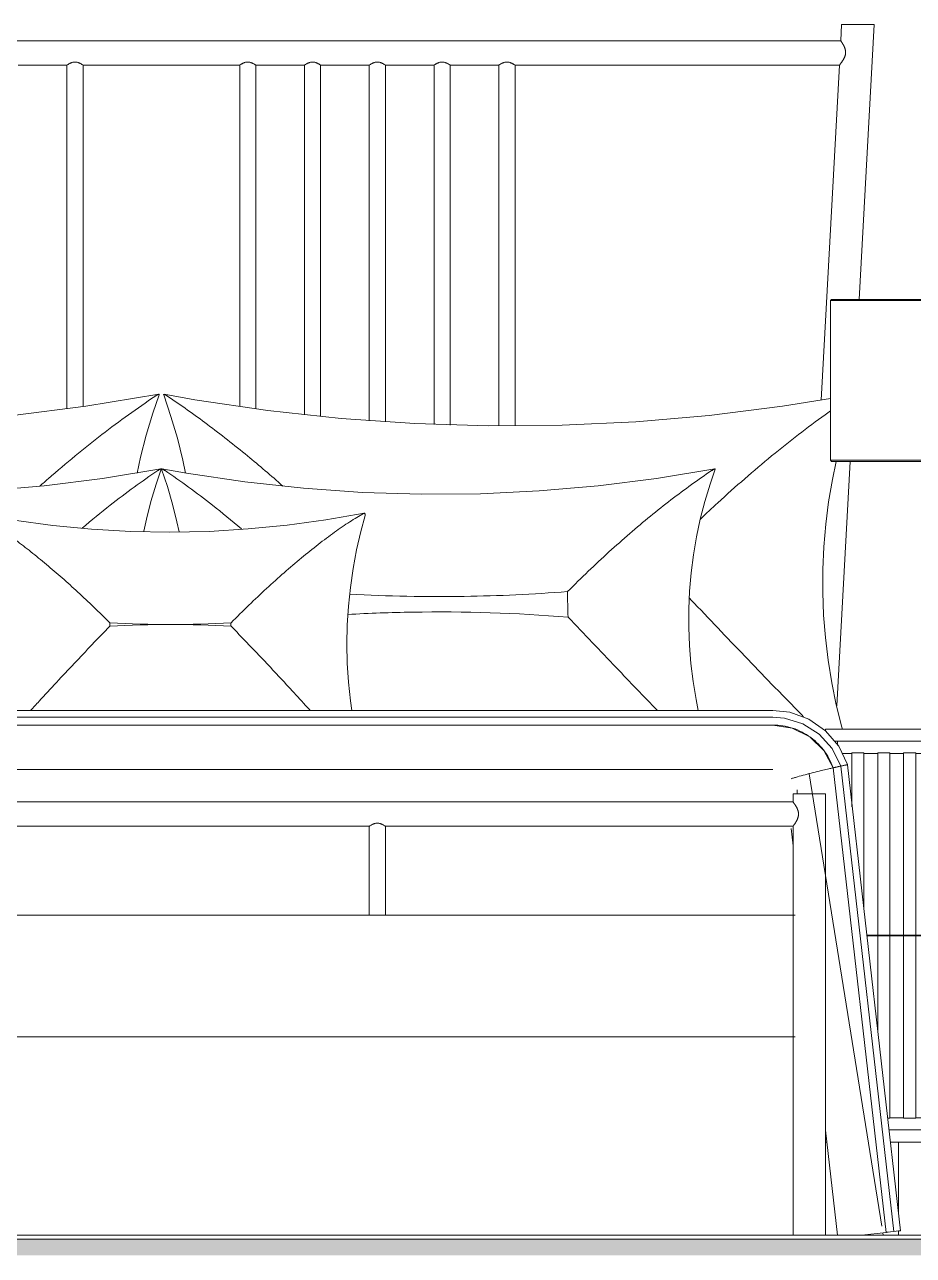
# Model space of a CAD drawing. Header units: millimetres. Extents: x -13140 to 14823, y 100 to 6213.
# Drawn here: x 3915 to 5012, y 180 to 1700 of the extents above; entities that cross this region are included whole.
import ezdxf

# ---------------------------------------------------------------- set-up
doc = ezdxf.new("R2010")
doc.units = ezdxf.units.MM
for name, color, linetype, lineweight in [('A-FLOR-PATT', 8, 'Continuous', 25), ('A-GENM', 13, 'Continuous', 9), ('I-FURN', 30, 'Continuous', 9)]:
    doc.layers.add(name, color=color, linetype=linetype, lineweight=lineweight)

# ---------------------------------------------------------------- blocks, each defined once
blk = doc.blocks.new('Blks_Dorm Ikea_Cama Björksnäs - Queen-3588633-ELEVAÇÃO 3 QUARTO')
at = {"layer": 'I-FURN', "color": 55}
for p, q in [((10575.9, 1700), (10574.8, 1680)), ((10575.9, 1700), (10615.9, 1700)), ((10597.4, 1360.6), (10615.9, 1700)), ((10574.8, 1680), (8897, 1680)), ((9559.2, 1650), (9619.2, 1650)), ((9619.2, 1650), (9619.2, 1225.4)), ((9639.2, 1650), (9832.6, 1650)), ((9639.2, 1228.2), (9639.2, 1650)), ((9832.6, 1650), (9832.6, 1228.2)), ((9852.6, 1650), (9912.6, 1650)), ((9852.6, 1225.4), (9852.6, 1650)), ((9912.6, 1650), (9912.6, 1218)), ((9932.6, 1650), (9992.6, 1650)), ((9932.6, 1216), (9932.6, 1650)), ((9992.6, 1650), (9992.6, 1210.7)), ((10012.6, 1650), (10072.6, 1650)), ((10012.6, 1209.3), (10012.6, 1650)), ((10072.6, 1650), (10072.6, 1206.2)), ((10092.6, 1650), (10152.6, 1650)), ((10092.6, 1205.2), (10092.6, 1650)), ((10152.6, 1650), (10152.6, 1204.3)), ((10172.6, 1650), (10573.2, 1650)), ((10172.6, 1204.4), (10172.6, 1650)), ((10573.2, 1650), (10550.6, 1236.1)), ((10570, 858.6), (10586.5, 1160.6)), ((10490.9, 780), (8980.9, 780)), ((10515.9, 750), (10515.9, 740)), ((10515.9, 750), (10555.9, 750)), ((10516.6, 750), (10515.9, 750)), ((10520.9, 750), (10520.9, 755)), ((10555.9, 205), (10555.9, 750)), ((10515.9, 740), (8955.9, 740)), ((9479.2, 710), (9992.6, 710)), ((9992.6, 710), (9992.6, 600)), ((10012.6, 710), (10515.9, 710)), ((10012.6, 600), (10012.6, 710)), ((10515.9, 710), (10515.9, 205)), ((10518.4, 600), (8953.4, 600)), ((8952.7, 450), (10518.5, 450))]:
    blk.add_line(p, q, dxfattribs=at)
for points, knots in [([(10574.8, 1680), (10574.8, 1680), (10575, 1679.8), (10575.4, 1679.1), (10575.8, 1678.6), (10576.1, 1678.1), (10576.4, 1677.6), (10576.7, 1677.2), (10577, 1676.7), (10577.3, 1676.1), (10577.6, 1675.6), (10577.9, 1675.1), (10578.1, 1674.7), (10578.3, 1674.4), (10578.5, 1674), (10578.7, 1673.6), (10579, 1673), (10579.2, 1672.5), (10579.4, 1672), (10579.6, 1671.6), (10579.7, 1671.2), (10579.9, 1670.7), (10580.1, 1670.1), (10580.3, 1669.3), (10580.5, 1668.5), (10580.6, 1667.6), (10580.8, 1666.5), (10580.8, 1665.6), (10580.8, 1665)], [-1, -1, -1, -1, -0.857143, -0.785714, -0.714286, -0.678571, -0.642857, -0.607143, -0.571429, -0.535714, -0.5, -0.464286, -0.446429, -0.428571, -0.410714, -0.392857, -0.357143, -0.321429, -0.303571, -0.285714, -0.267857, -0.25, -0.214286, -0.178571, -0.142857, -0.107143, -0.071429, 0, 0, 0, 0]), ([(10580.8, 1665), (10580.7, 1664.4), (10580.6, 1663.5), (10580.4, 1662.4), (10580.1, 1661.5), (10579.9, 1660.7), (10579.5, 1659.9), (10579.3, 1659.3), (10579, 1658.8), (10578.8, 1658.4), (10578.7, 1658), (10578.4, 1657.6), (10578.1, 1657), (10577.8, 1656.4), (10577.5, 1656), (10577.3, 1655.7), (10577.1, 1655.4), (10576.9, 1655), (10576.5, 1654.5), (10576.1, 1653.9), (10575.8, 1653.4), (10575.4, 1652.9), (10575.1, 1652.4), (10574.7, 1652), (10574.3, 1651.5), (10573.9, 1650.9), (10573.3, 1650.2), (10573.2, 1650), (10573.2, 1650)], [-1, -1, -1, -1, -0.928571, -0.892857, -0.857143, -0.821429, -0.785714, -0.75, -0.732143, -0.714286, -0.696429, -0.678571, -0.642857, -0.607143, -0.589286, -0.571429, -0.553571, -0.535714, -0.5, -0.464286, -0.428571, -0.392857, -0.357143, -0.321429, -0.285714, -0.214286, -0.142857, 0, 0, 0, 0]), ([(9619.2, 1650), (9619.2, 1650), (9619.4, 1650.1), (9620, 1650.5), (9621.2, 1651.2), (9622.6, 1652), (9623.5, 1652.4), (9624.2, 1652.7), (9624.9, 1653), (9626, 1653.4), (9627, 1653.6), (9627.9, 1653.7), (9628.5, 1653.8), (9629.2, 1653.8), (9630.2, 1653.8), (9631.3, 1653.7), (9632.4, 1653.4), (9633.5, 1653), (9634.3, 1652.7), (9635, 1652.4), (9635.9, 1652), (9637.3, 1651.2), (9638.5, 1650.5), (9639.1, 1650.1), (9639.2, 1650), (9639.2, 1650)], [0, 0, 0, 0, 0.055556, 0.111111, 0.222222, 0.277778, 0.305556, 0.333333, 0.361111, 0.388889, 0.444444, 0.458333, 0.472222, 0.5, 0.527778, 0.555556, 0.611111, 0.638889, 0.666667, 0.694444, 0.722222, 0.777778, 0.888889, 0.944444, 1, 1, 1, 1]), ([(9832.6, 1650), (9832.6, 1650), (9832.7, 1650.1), (9833.3, 1650.5), (9834.5, 1651.2), (9835.9, 1652), (9836.8, 1652.4), (9837.5, 1652.7), (9838.3, 1653), (9839.4, 1653.4), (9840.3, 1653.6), (9841.2, 1653.7), (9841.8, 1653.8), (9842.6, 1653.8), (9843.5, 1653.8), (9844.7, 1653.7), (9845.8, 1653.4), (9846.9, 1653), (9847.6, 1652.7), (9848.3, 1652.4), (9849.2, 1652), (9850.6, 1651.2), (9851.8, 1650.5), (9852.4, 1650.1), (9852.6, 1650), (9852.6, 1650)], [0, 0, 0, 0, 0.055556, 0.111111, 0.222222, 0.277778, 0.305556, 0.333333, 0.361111, 0.388889, 0.444444, 0.458333, 0.472222, 0.5, 0.527778, 0.555556, 0.611111, 0.638889, 0.666667, 0.694444, 0.722222, 0.777778, 0.888889, 0.944444, 1, 1, 1, 1]), ([(9912.6, 1650), (9912.6, 1650), (9912.7, 1650.1), (9913.3, 1650.5), (9914.5, 1651.2), (9915.9, 1652), (9916.8, 1652.4), (9917.5, 1652.7), (9918.3, 1653), (9919.4, 1653.4), (9920.3, 1653.6), (9921.2, 1653.7), (9921.8, 1653.8), (9922.6, 1653.8), (9923.5, 1653.8), (9924.7, 1653.7), (9925.8, 1653.4), (9926.9, 1653), (9927.6, 1652.7), (9928.3, 1652.4), (9929.2, 1652), (9930.6, 1651.2), (9931.8, 1650.5), (9932.4, 1650.1), (9932.6, 1650), (9932.6, 1650)], [0, 0, 0, 0, 0.055556, 0.111111, 0.222222, 0.277778, 0.305556, 0.333333, 0.361111, 0.388889, 0.444444, 0.458333, 0.472222, 0.5, 0.527778, 0.555556, 0.611111, 0.638889, 0.666667, 0.694444, 0.722222, 0.777778, 0.888889, 0.944444, 1, 1, 1, 1]), ([(9992.6, 1650), (9992.6, 1650), (9992.7, 1650.1), (9993.3, 1650.5), (9994.5, 1651.2), (9995.9, 1652), (9996.8, 1652.4), (9997.5, 1652.7), (9998.3, 1653), (9999.4, 1653.4), (10000.3, 1653.6), (10001.2, 1653.7), (10001.8, 1653.8), (10002.6, 1653.8), (10003.5, 1653.8), (10004.7, 1653.7), (10005.8, 1653.4), (10006.9, 1653), (10007.6, 1652.7), (10008.3, 1652.4), (10009.2, 1652), (10010.6, 1651.2), (10011.8, 1650.5), (10012.4, 1650.1), (10012.6, 1650), (10012.6, 1650)], [0, 0, 0, 0, 0.055556, 0.111111, 0.222222, 0.277778, 0.305556, 0.333333, 0.361111, 0.388889, 0.444444, 0.458333, 0.472222, 0.5, 0.527778, 0.555556, 0.611111, 0.638889, 0.666667, 0.694444, 0.722222, 0.777778, 0.888889, 0.944444, 1, 1, 1, 1]), ([(10072.6, 1650), (10072.6, 1650), (10072.7, 1650.1), (10073.3, 1650.5), (10074.5, 1651.2), (10075.9, 1652), (10076.8, 1652.4), (10077.5, 1652.7), (10078.3, 1653), (10079.4, 1653.4), (10080.3, 1653.6), (10081.2, 1653.7), (10081.8, 1653.8), (10082.6, 1653.8), (10083.5, 1653.8), (10084.7, 1653.7), (10085.8, 1653.4), (10086.9, 1653), (10087.6, 1652.7), (10088.3, 1652.4), (10089.2, 1652), (10090.6, 1651.2), (10091.8, 1650.5), (10092.4, 1650.1), (10092.6, 1650), (10092.6, 1650)], [0, 0, 0, 0, 0.055556, 0.111111, 0.222222, 0.277778, 0.305556, 0.333333, 0.361111, 0.388889, 0.444444, 0.458333, 0.472222, 0.5, 0.527778, 0.555556, 0.611111, 0.638889, 0.666667, 0.694444, 0.722222, 0.777778, 0.888889, 0.944444, 1, 1, 1, 1]), ([(10152.6, 1650), (10152.6, 1650), (10152.7, 1650.1), (10153.3, 1650.5), (10154.5, 1651.2), (10155.9, 1652), (10156.8, 1652.4), (10157.5, 1652.7), (10158.3, 1653), (10159.4, 1653.4), (10160.3, 1653.6), (10161.2, 1653.7), (10161.8, 1653.8), (10162.6, 1653.8), (10163.5, 1653.8), (10164.7, 1653.7), (10165.8, 1653.4), (10166.9, 1653), (10167.6, 1652.7), (10168.3, 1652.4), (10169.2, 1652), (10170.6, 1651.2), (10171.8, 1650.5), (10172.4, 1650.1), (10172.6, 1650), (10172.6, 1650)], [0, 0, 0, 0, 0.055556, 0.111111, 0.222222, 0.277778, 0.305556, 0.333333, 0.361111, 0.388889, 0.444444, 0.458333, 0.472222, 0.5, 0.527778, 0.555556, 0.611111, 0.638889, 0.666667, 0.694444, 0.722222, 0.777778, 0.888889, 0.944444, 1, 1, 1, 1]), ([(10522.7, 725), (10522.7, 725.6), (10522.6, 726.5), (10522.4, 727.6), (10522.2, 728.5), (10522, 729.3), (10521.7, 730.1), (10521.5, 730.7), (10521.3, 731.2), (10521.1, 731.6), (10521, 732), (10520.7, 732.5), (10520.4, 733), (10520.1, 733.6), (10519.9, 734), (10519.7, 734.3), (10519.5, 734.7), (10519.3, 735.1), (10519, 735.6), (10518.6, 736.1), (10518.3, 736.6), (10518, 737.1), (10517.6, 737.6), (10517.3, 738), (10517, 738.4), (10516.8, 738.8), (10516.5, 739.2), (10516.1, 739.8), (10515.9, 740), (10515.9, 740)], [0, 0, 0, 0, 0.071429, 0.107143, 0.142857, 0.178571, 0.214286, 0.25, 0.267857, 0.285714, 0.303571, 0.321429, 0.357143, 0.392857, 0.410714, 0.428571, 0.446429, 0.464286, 0.5, 0.535714, 0.571429, 0.607143, 0.642857, 0.678571, 0.714286, 0.75, 0.785714, 0.857143, 1, 1, 1, 1]), ([(10515.9, 710), (10515.9, 710), (10516.1, 710.2), (10516.5, 710.8), (10516.8, 711.2), (10517, 711.6), (10517.3, 712), (10517.6, 712.4), (10518, 712.9), (10518.3, 713.4), (10518.6, 713.9), (10519, 714.4), (10519.3, 715), (10519.6, 715.5), (10519.9, 716), (10520.1, 716.4), (10520.4, 717), (10520.7, 717.5), (10521, 718), (10521.1, 718.4), (10521.3, 718.8), (10521.5, 719.3), (10521.7, 719.9), (10522, 720.7), (10522.2, 721.5), (10522.4, 722.4), (10522.6, 723.5), (10522.7, 724.4), (10522.7, 725)], [0, 0, 0, 0, 0.142857, 0.214286, 0.25, 0.285714, 0.321429, 0.357143, 0.392857, 0.428571, 0.464286, 0.5, 0.535714, 0.571429, 0.589286, 0.607143, 0.642857, 0.678571, 0.696429, 0.714286, 0.732143, 0.75, 0.785714, 0.821429, 0.857143, 0.892857, 0.928571, 1, 1, 1, 1]), ([(9992.6, 710), (9992.6, 710), (9992.7, 710.1), (9993.3, 710.5), (9994.5, 711.2), (9995.9, 712), (9996.8, 712.4), (9997.5, 712.7), (9998.3, 713), (9999.4, 713.4), (10000.3, 713.6), (10001.2, 713.7), (10001.8, 713.8), (10002.6, 713.8), (10003.5, 713.8), (10004.7, 713.7), (10005.8, 713.4), (10006.9, 713), (10007.6, 712.7), (10008.3, 712.4), (10009.2, 712), (10010.6, 711.2), (10011.8, 710.5), (10012.4, 710.1), (10012.6, 710), (10012.6, 710)], [0, 0, 0, 0, 0.055556, 0.111111, 0.222222, 0.277778, 0.305556, 0.333333, 0.361111, 0.388889, 0.444444, 0.458333, 0.472222, 0.5, 0.527778, 0.555556, 0.611111, 0.638889, 0.666667, 0.694444, 0.722222, 0.777778, 0.888889, 0.944444, 1, 1, 1, 1])]:
    blk.add_open_spline(points, degree=3, knots=knots, dxfattribs=at)
blk = doc.blocks.new('Blks_Decor Henzel Studio_Tapete Diamond Dust - Único-3507124-ELEVAÇÃO 3 QUARTO')
at = {"layer": 'I-FURN', "color": 55}
for p, q in [((8475.900772, 205), (10975.900772, 205)), ((10975.900772, 200), (8475.900772, 200))]:
    blk.add_line(p, q, dxfattribs=at)
blk = doc.blocks.new('Blks_Dorm_Travesseiros - Branco-3557595-ELEVAÇÃO 3 QUARTO')
at = {"layer": 'I-FURN', "color": 55, "flags": 128}
for points in [[(9732.6, 1243.4), (9642.8, 1228.6), (9552.5, 1217.3), (9461.8, 1209.5), (9370.8, 1205.2), (9279.7, 1204.4), (9188.7, 1207.2), (9097.9, 1213.5), (9007.4, 1223.4), (8917.4, 1236.7), (8909.7, 1238.1)], [(9706.1, 1146.1), (9710.2, 1165.9), (9717.2, 1193.1), (9725.3, 1220.1), (9733, 1242.8)], [(9738.8, 1242.8), (9747.8, 1216.2), (9755.7, 1189.2), (9762.5, 1161.9), (9765.7, 1146.1)], [(10562.2, 1238.4), (10502.8, 1228.6), (10412.5, 1217.3), (10321.8, 1209.5), (10230.8, 1205.2), (10139.7, 1204.4), (10048.7, 1207.2), (9957.9, 1213.5), (9867.4, 1223.4), (9777.4, 1236.7), (9739.2, 1243.4)], [(10576.9, 830), (10576.1, 832.5), (10569.3, 859.8), (10563.7, 887.3), (10559.1, 915), (10555.8, 942.9), (10553.5, 970.8), (10552.5, 998.9), (10552.6, 1026.9), (10553.8, 1054.9), (10556.2, 1082.9), (10559.7, 1110.7), (10564.4, 1138.4), (10569.1, 1160.6)], [(9735.2, 1151.3), (9663.4, 1139.4), (9591.2, 1130.4), (9518.6, 1124.1), (9445.8, 1120.7), (9373, 1120.1), (9300.2, 1122.3), (9227.5, 1127.4), (9155.1, 1135.2), (9083.1, 1145.9), (9052.6, 1151.3)], [(9714.2, 1074.4), (9717.4, 1089.3), (9722.9, 1111.1), (9729.4, 1132.6), (9735.6, 1150.8)], [(9736.2, 1150.8), (9743.4, 1129.5), (9749.7, 1107.9), (9755.2, 1086.1), (9757.8, 1073.4)], [(10419.2, 1151.3), (10347.4, 1139.4), (10275.2, 1130.4), (10202.6, 1124.1), (10129.8, 1120.7), (10057, 1120.1), (9984.2, 1122.3), (9911.5, 1127.4), (9839.1, 1135.2), (9767.1, 1145.9), (9736.6, 1151.3)], [(10398.8, 853.1), (10396.1, 866.4), (10392.5, 888.6), (10389.8, 910.8), (10388, 933.2), (10387.2, 955.6), (10387.2, 978.1), (10388.2, 1000.5), (10390.1, 1022.9), (10393, 1045.1), (10396.7, 1067.3), (10401.4, 1089.3), (10406.9, 1111.1), (10413.4, 1132.6), (10419.6, 1150.8)], [(9891.1, 1081.7), (9843, 1077.1), (9794.8, 1074.2), (9746.4, 1073.3), (9698.1, 1074.2), (9649.8, 1076.9), (9601.7, 1081.6), (9553.8, 1088), (9506.2, 1096.4), (9504.5, 1096.7)], [(9986.5, 1096.7), (9939, 1088.3), (9891.1, 1081.7)], [(9971.1, 853.1), (9969.4, 864.7), (9966.9, 888), (9965.5, 911.4), (9965, 934.9), (9965.5, 958.3), (9966.9, 981.7), (9969.3, 1005), (9972.7, 1028.2), (9977, 1051.3), (9982.3, 1074.2), (9987.7, 1093.8)]]:
    blk.add_lwpolyline(points, dxfattribs=at)
at = {"layer": 'I-FURN', "color": 55}
for centre, major_axis, start_param, end_param in [((8919.8, 959.1), (-751.9, 32.8), 3.183966, 3.189463), ((9743, 2265.6), (-1351.3, 58.9), 1.560609, 1.671228), ((9751.2, -347.4), (-1351.3, 58.9), 4.702201, 4.81282), ((10574.4, 959.1), (-751.9, 32.8), 0.042374, 0.04787)]:
    blk.add_ellipse(centre, major_axis=major_axis, ratio=0.96586, start_param=start_param, end_param=end_param, dxfattribs=at)
for points, knots in [([(9727.8, 1240.8), (9717.1, 1233.6), (9695.4, 1218.5), (9651.6, 1185.8), (9615, 1155.7), (9589.4, 1133.2), (9585.9, 1130.1)], [0, 0, 0, 0, 0.1428571, 0.2857143, 0.5714286, 0.6158421, 0.6158421, 0.6158421, 0.6158421]), ([(9733, 1242.6), (9733, 1242.7), (9733.1, 1242.9), (9733.1, 1243.1), (9733.1, 1243.3), (9733, 1243.4), (9732.8, 1243.5), (9732.5, 1243.4), (9732.2, 1243.3), (9732, 1243.2), (9731.8, 1243.2), (9731.6, 1243.1), (9731.3, 1242.9), (9730.9, 1242.8), (9730.4, 1242.5), (9729.9, 1242.2), (9729.4, 1241.9), (9728.7, 1241.4), (9728.1, 1241.1), (9727.8, 1240.8)], [0.4285714, 0.4285714, 0.4285714, 0.4285714, 0.4642857, 0.5, 0.5357143, 0.5714286, 0.6071429, 0.6428571, 0.6785714, 0.6964286, 0.7142857, 0.7321429, 0.75, 0.7857143, 0.8214286, 0.8571429, 0.8928571, 0.9285714, 1, 1, 1, 1]), ([(9744, 1240.8), (9743.7, 1241.1), (9743.1, 1241.4), (9742.4, 1241.9), (9741.9, 1242.2), (9741.4, 1242.5), (9740.9, 1242.8), (9740.5, 1242.9), (9740.2, 1243.1), (9740, 1243.2), (9739.8, 1243.2), (9739.6, 1243.3), (9739.3, 1243.4), (9739, 1243.5), (9738.8, 1243.4), (9738.7, 1243.3), (9738.7, 1243.1), (9738.7, 1242.9), (9738.8, 1242.7), (9738.9, 1242.6)], [0, 0, 0, 0, 0.0714286, 0.1071429, 0.1428571, 0.1785714, 0.2142857, 0.25, 0.2678571, 0.2857143, 0.3035714, 0.3214286, 0.3571429, 0.3928571, 0.4285714, 0.4642857, 0.5, 0.5357143, 0.5714286, 0.5714286, 0.5714286, 0.5714286]), ([(9885.9, 1130.1), (9871.4, 1143), (9840.2, 1169.6), (9801, 1200.4), (9768.3, 1224.2), (9752.1, 1235.4), (9744, 1240.8)], [0.3841579, 0.3841579, 0.3841579, 0.3841579, 0.5714286, 0.7857143, 0.8928571, 1, 1, 1, 1]), ([(10562.2, 1223.1), (10559.9, 1221.5), (10546.8, 1212.1), (10522.6, 1194), (10489.5, 1167.6), (10456.2, 1139.4), (10426.9, 1113.2), (10408.6, 1096.1), (10401.5, 1089.3)], [-0.8870749, -0.8870749, -0.8870749, -0.8870749, -0.8571429, -0.7142857, -0.5714286, -0.4285714, -0.2857143, -0.1934197, -0.1934197, -0.1934197, -0.1934197]), ([(9731.4, 1149.2), (9721.8, 1142.7), (9702.3, 1129.1), (9671.2, 1105.5), (9649.7, 1088), (9638.1, 1078.2)], [0, 0, 0, 0, 0.1666667, 0.3333333, 0.5271655, 0.5271655, 0.5271655, 0.5271655]), ([(9735.5, 1150.6), (9735.6, 1150.7), (9735.6, 1150.9), (9735.7, 1151.1), (9735.6, 1151.2), (9735.5, 1151.3), (9735.4, 1151.3), (9735.2, 1151.3), (9734.9, 1151.2), (9734.8, 1151.1), (9734.6, 1151.1), (9734.4, 1151), (9734.2, 1150.9), (9733.9, 1150.8), (9733.5, 1150.5), (9733.1, 1150.3), (9732.7, 1150.1), (9732.1, 1149.7), (9731.7, 1149.4), (9731.4, 1149.2)], [0.4285714, 0.4285714, 0.4285714, 0.4285714, 0.4642857, 0.5, 0.5357143, 0.5714286, 0.6071429, 0.6428571, 0.6785714, 0.6964286, 0.7142857, 0.7321429, 0.75, 0.7857143, 0.8214286, 0.8571429, 0.8928571, 0.9285714, 1, 1, 1, 1]), ([(9740.4, 1149.2), (9740.1, 1149.4), (9739.7, 1149.7), (9739.1, 1150.1), (9738.7, 1150.3), (9738.3, 1150.5), (9737.9, 1150.8), (9737.6, 1150.9), (9737.4, 1151), (9737.2, 1151.1), (9737, 1151.1), (9736.9, 1151.2), (9736.6, 1151.3), (9736.4, 1151.3), (9736.3, 1151.3), (9736.2, 1151.2), (9736.1, 1151.1), (9736.2, 1150.9), (9736.2, 1150.7), (9736.3, 1150.6)], [0, 0, 0, 0, 0.0714286, 0.1071429, 0.1428571, 0.1785714, 0.2142857, 0.25, 0.2678571, 0.2857143, 0.3035714, 0.3214286, 0.3571429, 0.3928571, 0.4285714, 0.4642857, 0.5, 0.5357143, 0.5714286, 0.5714286, 0.5714286, 0.5714286]), ([(9834.7, 1077.3), (9822.8, 1087.4), (9801, 1105.3), (9769.5, 1129.1), (9750, 1142.7), (9740.4, 1149.2)], [0.4671133, 0.4671133, 0.4671133, 0.4671133, 0.6666667, 0.8333333, 1, 1, 1, 1]), ([(10419.5, 1150.6), (10419.6, 1150.7), (10419.6, 1150.9), (10419.7, 1151.1), (10419.6, 1151.2), (10419.6, 1151.3), (10419.4, 1151.3), (10419.2, 1151.3), (10418.9, 1151.2), (10418.7, 1151.1), (10418.6, 1151.1), (10418.4, 1151), (10418.2, 1150.9), (10417.9, 1150.7), (10417.5, 1150.5), (10417.1, 1150.3), (10416.7, 1150.1), (10416.2, 1149.7), (10415.7, 1149.4), (10415.4, 1149.2)], [-0.5714286, -0.5714286, -0.5714286, -0.5714286, -0.5357143, -0.5, -0.4642857, -0.4285714, -0.3928571, -0.3571429, -0.3214286, -0.3035714, -0.2857143, -0.2678571, -0.25, -0.2142857, -0.1785714, -0.1428571, -0.1071429, -0.0714286, 0, 0, 0, 0]), ([(9672.3, 961.1), (9665.7, 967.7), (9652.6, 980.7), (9632.9, 999.3), (9613.3, 1016.9), (9593.9, 1033.5), (9574.8, 1049.1), (9556.1, 1063.4), (9541.1, 1074.2), (9529.5, 1081.9), (9518.3, 1089), (9510.6, 1093.6), (9505.6, 1096.1)], [-1, -1, -1, -1, -0.888889, -0.777778, -0.666667, -0.555556, -0.444444, -0.333333, -0.222222, -0.166667, -0.111111, 0, 0, 0, 0]), ([(9821.9, 961.1), (9829.2, 968.6), (9843.9, 983.1), (9873.1, 1010.7), (9901.9, 1036), (9926.2, 1055.5), (9939.7, 1065.8), (9949.6, 1073.1), (9959.2, 1079.8), (9968.5, 1086), (9977.4, 1091.4), (9982.9, 1094.6), (9985.6, 1096.1)], [-1, -1, -1, -1, -0.875, -0.75, -0.5, -0.375, -0.3125, -0.25, -0.1875, -0.125, -0.0625, 0, 0, 0, 0]), ([(10237.5, 999.8), (10195.1, 996.5), (10105.4, 992.3), (10015.6, 994), (9968.5, 996.5)], [0, 0, 0, 0, 0.4, 0.8423526, 0.8423526, 0.8423526, 0.8423526]), ([(10529, 845), (10515.9, 858.4), (10480.6, 894.7), (10434.1, 943.2), (10400.2, 978.8), (10388.5, 991.1), (10387.9, 991.8)], [-0.742278, -0.742278, -0.742278, -0.742278, -0.5714286, -0.2857143, -0.1428571, -0.1345873, -0.1345873, -0.1345873, -0.1345873]), ([(9966.2, 971.5), (9992.7, 973), (10083.4, 976.3), (10174.2, 973.4), (10238.1, 968.2)], [0.151706, 0.151706, 0.151706, 0.151706, 0.4, 1, 1, 1, 1]), ([(10348.4, 853.1), (10331.5, 870.5), (10304.5, 898.5), (10267.8, 937.1), (10248, 957.9), (10238.1, 968.2)], [-0.6184452, -0.6184452, -0.6184452, -0.6184452, -0.3333333, -0.1666667, 0, 0, 0, 0]), ([(9574.5, 853.1), (9578, 856.8), (9588.5, 868.3), (9606.4, 887.7), (9628.3, 911.1), (9650.3, 934.3), (9665, 949.6), (9672.3, 957.1)], [0.4389845, 0.4389845, 0.4389845, 0.4389845, 0.5, 0.625, 0.75, 0.875, 1, 1, 1, 1]), ([(9821.9, 957.1), (9828.5, 950.4), (9841.6, 936.8), (9861.2, 916.3), (9880.6, 895.5), (9899.8, 874.8), (9912.7, 860.7), (9919.3, 853.4), (9919.6, 853.1)], [-1, -1, -1, -1, -0.8888889, -0.7777778, -0.6666667, -0.5555556, -0.4444444, -0.4389378, -0.4389378, -0.4389378, -0.4389378])]:
    blk.add_open_spline(points, degree=3, knots=knots, dxfattribs=at)
for points in [[(10415.4, 1149.2), (10407.1, 1143.7), (10390.5, 1132.1), (10365.2, 1113.3), (10339.8, 1093.1), (10314.2, 1071.6), (10288.6, 1048.9), (10263.1, 1025.1), (10246, 1008.3), (10237.5, 999.8)], [(9985.6, 1096.1), (9985.8, 1096.2), (9986.3, 1096.5), (9986.7, 1096.6), (9986.9, 1096.7)], [(9986.9, 1096.7), (9987.3, 1095.9), (9987.8, 1094.6), (9987.7, 1093.8), (9987.6, 1093.6)], [(10238.1, 968.2), (10237.9, 973.5), (10237.6, 984), (10237.5, 994.5), (10237.5, 999.8)]]:
    blk.add_open_spline(points, degree=3, dxfattribs=at)
blk = doc.blocks.new('Blks_Dorm_Colcha e Mantas - Casal-3554190-ELEVAÇÃO 3 QUARTO')
at = {"layer": 'I-FURN', "color": 55}
for p, q in [((10490.9, 853.1), (8980.9, 853.1)), ((10490.9, 844.8), (8980.9, 844.8)), ((10490.9, 835), (8980.9, 835)), ((10630.7, 208.4), (10565.3, 782.1)), ((10640.4, 209.5), (10574.9, 784.3)), ((10648.7, 210.5), (10583.1, 786)), ((10625.6, 215.9), (10535.9, 774.9)), ((10513.4, 707.2), (10515.9, 685.6)), ((10555.9, 334.8), (10570.7, 205)), ((10570.7, 205), (10555.9, 334.8)), ((10630.7, 208.4), (10600.9, 205)), ((10627.3, 205), (10626.8, 208))]:
    blk.add_line(p, q, dxfattribs=at)
at = {"layer": 'I-FURN', "color": 55, "flags": 128}
for points in [[(10583.1, 786.1), (10572.3, 808.8), (10556.1, 827.9), (10535.5, 842.2), (10512, 850.8), (10490.9, 853.1)], [(10574.9, 784.3), (10564.3, 805.8), (10548.3, 823.7), (10528.1, 836.6), (10505.2, 843.6), (10490.9, 844.8)], [(10565.3, 782.1), (10564.2, 785.1), (10563, 788), (10561.6, 790.8), (10560.2, 793.6), (10558.7, 796.4), (10557, 799.1), (10555.2, 801.7), (10553.4, 804.2), (10551.4, 806.7), (10549.3, 809), (10547.2, 811.3), (10544.9, 813.6), (10542.6, 815.7), (10540.2, 817.7), (10537.7, 819.6), (10535.1, 821.4), (10532.5, 823.1), (10529.8, 824.7), (10527, 826.2), (10524.2, 827.6), (10521.3, 828.9), (10518.3, 830.1), (10515.4, 831.1), (10512.4, 832), (10509.3, 832.8), (10506.2, 833.5), (10503.1, 834), (10500, 834.5), (10496.9, 834.8), (10493.7, 834.9), (10490.9, 835)], [(10490.9, 835), (10514.8, 831.3), (10536.5, 820.4), (10553.9, 803.5), (10565.3, 782.1)]]:
    blk.add_lwpolyline(points, dxfattribs=at)
at = {"layer": 'I-FURN', "color": 55}
for points, knots in [([(10513.5, 768.7), (10514.6, 769), (10517, 769.7), (10522.6, 771.4), (10530.6, 773.6), (10541, 776.4), (10550.7, 778.7), (10558.8, 780.6), (10564.1, 781.9), (10565.3, 782.1), (10565.3, 782.1)], [-0.7777778, -0.7777778, -0.7777778, -0.7777778, -0.7222222, -0.6666667, -0.5555556, -0.4444444, -0.3333333, -0.2222222, -0.1111111, 0, 0, 0, 0]), ([(10565.3, 782.1), (10565.3, 782.1), (10565.4, 782.1), (10565.8, 782.2), (10566.3, 782.4), (10566.8, 782.5), (10567.3, 782.6), (10567.7, 782.7), (10568.3, 782.8), (10569.2, 783), (10570.1, 783.2), (10570.8, 783.4), (10571.5, 783.5), (10572.1, 783.7), (10573, 783.9), (10574.2, 784.1), (10575.6, 784.4), (10577.1, 784.8), (10578.8, 785.2), (10580.3, 785.5), (10581.4, 785.7), (10582.1, 785.9), (10582.6, 786), (10582.9, 786), (10583, 786.1), (10583.1, 786.1), (10583, 786.1)], [0, 0, 0, 0, 0.025, 0.05, 0.075, 0.0875, 0.1, 0.1125, 0.125, 0.15, 0.175, 0.1875, 0.2, 0.2125, 0.225, 0.25, 0.275, 0.3, 0.325, 0.35, 0.375, 0.3875, 0.4, 0.4125, 0.425, 0.433212, 0.433212, 0.433212, 0.433212]), ([(10648.6, 210.4), (10648.6, 210.4), (10649.4, 210.5), (10640.9, 209.6), (10630.7, 208.4), (10630.7, 208.4)], [-0.5464551, -0.5464551, -0.5464551, -0.5464551, -0.538033, -0.2394294, 0, 0, 0, 0])]:
    blk.add_open_spline(points, degree=3, knots=knots, dxfattribs=at)
blk = doc.blocks.new('Blks_Mob_Mesa de Cabeceira Ripas - Madeira-3560384-ELEVAÇÃO 3 QUARTO')
at = {"layer": 'I-FURN', "color": 55}
for p, q in [((10555.9, 830), (10955.9, 830)), ((10555.9, 827.5), (10555.9, 830)), ((10955.9, 815), (10955.9, 830)), ((10567.4, 815), (10955.9, 815)), ((10570.9, 810.1), (10570.9, 815)), ((10705.9, 800), (10705.9, 815)), ((10805.9, 815), (10805.9, 800)), ((10940.9, 815), (10940.9, 800.9)), ((10588.4, 800), (10576.8, 800)), ((10588.4, 800), (10576.8, 800)), ((10603.4, 800.5), (10588.4, 800.5)), ((10588.4, 800.5), (10588.4, 733.8)), ((10603.4, 607.3), (10603.4, 800.5)), ((10620.4, 800), (10603.4, 800)), ((10620.4, 800), (10603.4, 800)), ((10635.4, 800.5), (10620.4, 800.5)), ((10620.4, 800.5), (10620.4, 575.5)), ((10635.4, 575.5), (10635.4, 800.5)), ((10652.4, 800), (10635.4, 800)), ((10652.4, 800), (10635.4, 800)), ((10667.4, 800.5), (10652.4, 800.5)), ((10652.4, 800.5), (10652.4, 575.5)), ((10667.4, 575.5), (10667.4, 800.5)), ((10684.4, 800), (10667.4, 800)), ((10684.4, 800), (10667.4, 800)), ((10699.4, 800.5), (10684.4, 800.5)), ((10684.4, 800.5), (10684.4, 575.5)), ((10699.4, 575.5), (10699.4, 800.5)), ((10716.4, 800), (10699.4, 800)), ((10705.9, 800), (10699.4, 800)), ((10731.4, 800.5), (10716.4, 800.5)), ((10716.4, 800.5), (10716.4, 575.5)), ((10731.4, 575.5), (10731.4, 800.5)), ((10748.4, 800), (10731.4, 800)), ((10763.4, 800.5), (10748.4, 800.5)), ((10748.4, 800.5), (10748.4, 575.5)), ((10763.4, 575.5), (10763.4, 800.5)), ((10780.4, 800), (10763.4, 800)), ((10795.4, 800.5), (10780.4, 800.5)), ((10780.4, 800.5), (10780.4, 575.5)), ((10795.4, 575.5), (10795.4, 800.5)), ((10812.4, 800), (10795.4, 800)), ((10812.4, 800), (10805.9, 800)), ((10827.4, 800.5), (10812.4, 800.5)), ((10812.4, 800.5), (10812.4, 575.5)), ((10827.4, 575.5), (10827.4, 800.5)), ((10844.4, 800), (10827.4, 800)), ((10844.4, 800), (10827.4, 800)), ((10859.4, 800.5), (10844.4, 800.5)), ((10844.4, 800.5), (10844.4, 575.5)), ((10859.4, 575.5), (10859.4, 800.5)), ((10875.9, 800), (10859.4, 800)), ((10875.9, 800), (10859.4, 800)), ((10891.4, 800.5), (10876.4, 800.5)), ((10876.4, 800.5), (10876.4, 575.5)), ((10891.4, 575.5), (10891.4, 800.5)), ((10908.4, 800), (10891.4, 800)), ((10908.4, 800), (10891.4, 800)), ((10923.4, 800.5), (10908.4, 800.5)), ((10908.4, 800.5), (10908.4, 575.5)), ((10923.4, 575.5), (10923.4, 800.5)), ((10940.9, 800), (10923.4, 800)), ((10940.9, 800), (10923.4, 800)), ((10940.9, 800.5), (10955.9, 800.5)), ((10940.9, 575.5), (10940.9, 800.5)), ((10955.9, 800.5), (10955.9, 575.5)), ((10955.9, 350), (10955.9, 800)), ((10607, 575.5), (10620.4, 575.5)), ((10620.4, 574.5), (10607.1, 574.5)), ((10620.4, 575.5), (10635.4, 575.5)), ((10635.4, 574.5), (10620.4, 574.5)), ((10620.4, 574.5), (10620.4, 458.4)), ((10635.4, 575.5), (10652.4, 575.5)), ((10635.4, 349.5), (10635.4, 574.5)), ((10652.4, 574.5), (10635.4, 574.5)), ((10652.4, 575.5), (10667.4, 575.5)), ((10667.4, 574.5), (10652.4, 574.5)), ((10652.4, 574.5), (10652.4, 349.5)), ((10667.4, 575.5), (10684.4, 575.5)), ((10667.4, 349.5), (10667.4, 574.5)), ((10684.4, 574.5), (10667.4, 574.5)), ((10684.4, 575.5), (10699.4, 575.5)), ((10699.4, 574.5), (10684.4, 574.5)), ((10684.4, 574.5), (10684.4, 349.5)), ((10699.4, 575.5), (10716.4, 575.5)), ((10699.4, 349.5), (10699.4, 574.5)), ((10716.4, 574.5), (10699.4, 574.5)), ((10716.4, 575.5), (10731.4, 575.5)), ((10731.4, 574.5), (10716.4, 574.5)), ((10716.4, 574.5), (10716.4, 349.5)), ((10731.4, 575.5), (10748.4, 575.5)), ((10731.4, 349.5), (10731.4, 574.5)), ((10748.4, 574.5), (10731.4, 574.5)), ((10748.4, 575.5), (10763.4, 575.5)), ((10763.4, 574.5), (10748.4, 574.5)), ((10748.4, 574.5), (10748.4, 349.5)), ((10763.4, 575.5), (10780.4, 575.5)), ((10763.4, 349.5), (10763.4, 574.5)), ((10780.4, 574.5), (10763.4, 574.5)), ((10780.4, 575.5), (10795.4, 575.5)), ((10795.4, 574.5), (10780.4, 574.5)), ((10780.4, 574.5), (10780.4, 349.5)), ((10795.4, 575.5), (10812.4, 575.5)), ((10795.4, 349.5), (10795.4, 574.5)), ((10812.4, 574.5), (10795.4, 574.5)), ((10812.4, 575.5), (10827.4, 575.5)), ((10827.4, 574.5), (10812.4, 574.5)), ((10812.4, 574.5), (10812.4, 349.5)), ((10827.4, 575.5), (10844.4, 575.5)), ((10827.4, 349.5), (10827.4, 574.5)), ((10844.4, 574.5), (10827.4, 574.5)), ((10844.4, 575.5), (10859.4, 575.5)), ((10859.4, 574.5), (10844.4, 574.5)), ((10844.4, 574.5), (10844.4, 349.5)), ((10859.4, 575.5), (10875.9, 575.5)), ((10859.4, 349.5), (10859.4, 574.5)), ((10875.9, 574.5), (10859.4, 574.5)), ((10876.4, 575.5), (10891.4, 575.5)), ((10891.4, 574.5), (10876.4, 574.5)), ((10876.4, 574.5), (10876.4, 349.5)), ((10891.4, 575.5), (10908.4, 575.5)), ((10891.4, 349.5), (10891.4, 574.5)), ((10908.4, 574.5), (10891.4, 574.5)), ((10908.4, 575.5), (10923.4, 575.5)), ((10923.4, 574.5), (10908.4, 574.5)), ((10908.4, 574.5), (10908.4, 349.5)), ((10923.4, 575.5), (10940.9, 575.5)), ((10923.4, 349.5), (10923.4, 574.5)), ((10940.9, 574.5), (10923.4, 574.5)), ((10940.9, 574.5), (10940.9, 575.5)), ((10955.9, 575.5), (10940.9, 575.5)), ((10940.9, 574.5), (10955.9, 574.5)), ((10940.9, 349.5), (10940.9, 574.5)), ((10955.9, 574.5), (10955.9, 349.5)), ((10635.4, 350), (10652.4, 350)), ((10635.4, 350), (10652.4, 350)), ((10667.4, 350), (10684.4, 350)), ((10667.4, 350), (10684.4, 350)), ((10699.4, 350), (10705.9, 350)), ((10699.4, 350), (10716.4, 350)), ((10705.9, 335), (10705.9, 350)), ((10731.4, 350), (10748.4, 350)), ((10763.4, 350), (10780.4, 350)), ((10795.4, 350), (10812.4, 350)), ((10805.9, 350), (10812.4, 350)), ((10805.9, 350), (10805.9, 335)), ((10827.4, 350), (10844.4, 350)), ((10827.4, 350), (10844.4, 350)), ((10859.4, 350), (10875.9, 350)), ((10859.4, 350), (10875.9, 350)), ((10891.4, 350), (10908.4, 350)), ((10891.4, 350), (10908.4, 350)), ((10923.4, 350), (10940.9, 350)), ((10923.4, 350), (10940.9, 350)), ((10632.8, 349.5), (10635.4, 349.5)), ((10955.9, 335), (10634.5, 335)), ((10652.4, 349.5), (10667.4, 349.5)), ((10684.4, 349.5), (10699.4, 349.5)), ((10716.4, 349.5), (10731.4, 349.5)), ((10748.4, 349.5), (10763.4, 349.5)), ((10780.4, 349.5), (10795.4, 349.5)), ((10812.4, 349.5), (10827.4, 349.5)), ((10844.4, 349.5), (10859.4, 349.5)), ((10876.4, 349.5), (10891.4, 349.5)), ((10908.4, 349.5), (10923.4, 349.5)), ((10955.9, 349.5), (10940.9, 349.5)), ((10940.9, 349.5), (10940.9, 335)), ((10955.9, 320), (10955.9, 335)), ((10557.6, 320), (10555.9, 320)), ((10955.9, 320), (10636.2, 320)), ((10645.9, 234.2), (10645.9, 320)), ((10865.9, 205), (10865.9, 320)), ((10885.9, 205), (10885.9, 320)), ((10645.9, 205), (10645.9, 210.1))]:
    blk.add_line(p, q, dxfattribs=at)
blk = doc.blocks.new('Abajur Cosmos - Prateado e branco-4935053-ELEVAÇÃO 3 QUARTO')
at = {"layer": 'A-GENM', "color": 55}
for p, q in [((10563.5, 1360.6), (10562.2, 1359.3)), ((10562.2, 1359.3), (10562.2, 1162)), ((10972.2, 1359.3), (10562.2, 1359.3)), ((10565.9, 1360.6), (10563.5, 1360.6)), ((10563.5, 1360.6), (10970.8, 1360.6)), ((10566.2, 1360.6), (10565.8, 1360.6)), ((10565.8, 1360.6), (10566.2, 1360.6)), ((10968.5, 1360.6), (10968.1, 1360.6)), ((10968.1, 1360.6), (10968.5, 1360.6)), ((10970.8, 1360.6), (10968.4, 1360.6)), ((10972.2, 1359.3), (10970.8, 1360.6)), ((10972.2, 1162), (10972.2, 1359.3)), ((10562.2, 1162), (10563.5, 1160.6)), ((10562.2, 1162), (10972.2, 1162)), ((10565.9, 1160.6), (10563.5, 1160.6)), ((10563.5, 1160.6), (10970.8, 1160.6)), ((10566.2, 1160.6), (10565.8, 1160.6)), ((10565.8, 1160.6), (10566.2, 1160.6)), ((10755.4, 1160.6), (10755.4, 1134)), ((10778.9, 1134), (10778.9, 1160.7)), ((10968.5, 1160.6), (10968.1, 1160.6)), ((10968.1, 1160.6), (10968.5, 1160.6)), ((10970.8, 1160.6), (10968.4, 1160.6)), ((10970.8, 1160.6), (10972.2, 1162)), ((10727.7, 1134), (10727.7, 1126)), ((10727.7, 1134), (10806.6, 1134)), ((10727.7, 1126), (10806.6, 1126)), ((10806.6, 1126), (10806.6, 1134)), ((10682.2, 1079), (10682.2, 887.8)), ((10852.2, 887.8), (10852.2, 1079)), ((10695.7, 861), (10695.7, 830)), ((10838.6, 830), (10838.6, 861))]:
    blk.add_line(p, q, dxfattribs=at)
at = {"layer": 'A-GENM', "color": 55, "flags": 128}
for points in [[(10682.2, 1079), (10682.2, 1080.9), (10682.3, 1082.8), (10682.5, 1084.6), (10682.8, 1086.5), (10683.1, 1088.3), (10683.5, 1090.2), (10684, 1092), (10684.5, 1093.8), (10685.2, 1095.6), (10685.9, 1097.3), (10686.6, 1099), (10687.5, 1100.7), (10688.4, 1102.4), (10689.3, 1104), (10690.4, 1105.6), (10691.5, 1107.1), (10692.6, 1108.6), (10693.8, 1110), (10695.1, 1111.4), (10696.4, 1112.7), (10697.8, 1114), (10699.2, 1115.2), (10700.7, 1116.4), (10702.2, 1117.5), (10703.8, 1118.6), (10705.4, 1119.6), (10707, 1120.5), (10708.7, 1121.3), (10710.4, 1122.1), (10712.1, 1122.8), (10713.9, 1123.5), (10715.7, 1124.1), (10717.5, 1124.6), (10719.3, 1125), (10721.2, 1125.3), (10723, 1125.6), (10724.9, 1125.8), (10726.8, 1126), (10728.7, 1126), (10729.2, 1126)], [(10729.2, 1126), (10729.2, 1126), (10729.3, 1126), (10729.5, 1126), (10729.7, 1126), (10729.9, 1126), (10730.3, 1126), (10730.7, 1126), (10731.1, 1126), (10731.6, 1126), (10732.2, 1126), (10732.8, 1126), (10733.5, 1126), (10734.2, 1126), (10735, 1126), (10735.8, 1126), (10736.7, 1126), (10737.6, 1126), (10738.6, 1126), (10739.2, 1126)], [(10805.1, 1126), (10805.1, 1126), (10805, 1126), (10804.9, 1126), (10804.6, 1126), (10804.4, 1126), (10804, 1126), (10803.6, 1126), (10803.2, 1126), (10802.7, 1126), (10802.1, 1126), (10801.5, 1126), (10800.8, 1126), (10800.1, 1126), (10799.3, 1126), (10798.5, 1126), (10797.6, 1126), (10796.7, 1126), (10795.7, 1126), (10794.7, 1126), (10793.6, 1126), (10792.5, 1126), (10791.3, 1126), (10790.2, 1126), (10788.9, 1126), (10787.7, 1126), (10786.4, 1126), (10785, 1126), (10783.7, 1126), (10782.3, 1126), (10780.9, 1126), (10779.5, 1126), (10778, 1126), (10776.6, 1126), (10775.1, 1126), (10773.6, 1126), (10772.1, 1126), (10770.6, 1126), (10769.1, 1126), (10767.6, 1126), (10766, 1126), (10764.5, 1126), (10763, 1126), (10761.5, 1126), (10760, 1126), (10758.5, 1126), (10757.1, 1126), (10755.6, 1126), (10754.2, 1126), (10752.7, 1126), (10751.3, 1126), (10750, 1126), (10748.6, 1126), (10747.3, 1126), (10746, 1126), (10744.8, 1126), (10743.6, 1126), (10742.4, 1126), (10741.3, 1126), (10740.2, 1126), (10739.2, 1126), (10738.1, 1126), (10737.2, 1126), (10736.3, 1126), (10735.4, 1126), (10734.6, 1126), (10733.9, 1126), (10733.2, 1126), (10732.5, 1126), (10731.9, 1126), (10731.4, 1126), (10730.9, 1126), (10730.5, 1126), (10730.1, 1126), (10729.8, 1126), (10729.6, 1126), (10729.4, 1126), (10729.3, 1126), (10729.2, 1126), (10729.2, 1126)], [(10795.2, 1126), (10796.2, 1126), (10797.1, 1126), (10798, 1126), (10798.9, 1126), (10799.7, 1126), (10800.4, 1126), (10801.1, 1126), (10801.8, 1126), (10802.4, 1126), (10802.9, 1126), (10803.4, 1126), (10803.8, 1126), (10804.2, 1126), (10804.5, 1126), (10804.7, 1126), (10804.9, 1126), (10805.1, 1126), (10805.1, 1126), (10805.1, 1126)], [(10805.1, 1126), (10807, 1126), (10808.9, 1125.9), (10810.8, 1125.7), (10812.6, 1125.4), (10814.5, 1125.1), (10816.3, 1124.7), (10818.1, 1124.2), (10819.9, 1123.6), (10821.7, 1123), (10823.4, 1122.3), (10825.2, 1121.6), (10826.8, 1120.7), (10828.5, 1119.8), (10830.1, 1118.8), (10831.7, 1117.8), (10833.2, 1116.7), (10834.7, 1115.6), (10836.1, 1114.4), (10837.5, 1113.1), (10838.9, 1111.8), (10840.1, 1110.4), (10841.4, 1109), (10842.5, 1107.5), (10843.6, 1106), (10844.7, 1104.4), (10845.7, 1102.8), (10846.6, 1101.2), (10847.5, 1099.5), (10848.2, 1097.8), (10849, 1096), (10849.6, 1094.3), (10850.2, 1092.5), (10850.7, 1090.7), (10851.1, 1088.8), (10851.5, 1087), (10851.7, 1085.1), (10852, 1083.3), (10852.1, 1081.4), (10852.1, 1079.5), (10852.2, 1079)], [(10697.9, 868.3), (10697.1, 868.5), (10696.3, 868.7), (10695.5, 869), (10694.8, 869.2), (10694.1, 869.6), (10693.3, 869.9), (10692.6, 870.3), (10691.9, 870.7), (10691.2, 871.1), (10690.6, 871.5), (10689.9, 872), (10689.3, 872.5), (10688.7, 873), (10688.1, 873.6), (10687.6, 874.2), (10687, 874.7), (10686.5, 875.4), (10686, 876), (10685.6, 876.6), (10685.1, 877.3), (10684.7, 878), (10684.4, 878.7), (10684, 879.4), (10683.7, 880.2), (10683.4, 880.9), (10683.1, 881.7), (10682.9, 882.4), (10682.7, 883.2), (10682.5, 884), (10682.4, 884.8), (10682.3, 885.6), (10682.2, 886.4), (10682.2, 887.2), (10682.2, 887.8)], [(10852.2, 887.8), (10852.1, 887), (10852.1, 886.2), (10852, 885.5), (10851.9, 884.7), (10851.8, 883.9), (10851.6, 883.1), (10851.4, 882.3), (10851.1, 881.6), (10850.9, 880.8), (10850.6, 880.1), (10850.2, 879.3), (10849.9, 878.6), (10849.5, 877.9), (10849.1, 877.2), (10848.7, 876.6), (10848.2, 875.9), (10847.7, 875.3), (10847.2, 874.7), (10846.6, 874.1), (10846.1, 873.5), (10845.5, 873), (10844.9, 872.4), (10844.3, 871.9), (10843.6, 871.5), (10843, 871), (10842.3, 870.6), (10841.6, 870.2), (10840.9, 869.8), (10840.1, 869.5), (10839.4, 869.2), (10838.6, 868.9), (10837.9, 868.7), (10837.1, 868.5), (10836.4, 868.3)], [(10698.1, 864.5), (10698.2, 864.5), (10698.3, 864.5), (10698.3, 864.6), (10698.4, 864.6), (10698.5, 864.6), (10698.5, 864.7), (10698.6, 864.7), (10698.7, 864.8), (10698.7, 864.8), (10698.8, 864.9), (10698.8, 864.9), (10698.9, 865), (10699, 865.1), (10699, 865.1), (10699.1, 865.2), (10699.1, 865.3), (10699.1, 865.3), (10699.2, 865.4), (10699.2, 865.5), (10699.3, 865.5), (10699.3, 865.6), (10699.3, 865.7), (10699.3, 865.8), (10699.4, 865.8), (10699.4, 865.9), (10699.4, 866), (10699.4, 866.1), (10699.4, 866.2), (10699.4, 866.2), (10699.4, 866.3), (10699.4, 866.4), (10699.4, 866.5), (10699.4, 866.6), (10699.4, 866.6), (10699.4, 866.7), (10699.4, 866.8), (10699.4, 866.9), (10699.3, 866.9), (10699.3, 867), (10699.3, 867.1), (10699.3, 867.2), (10699.2, 867.2), (10699.2, 867.3), (10699.1, 867.4), (10699.1, 867.5), (10699.1, 867.5), (10699, 867.6), (10699, 867.6), (10698.9, 867.7), (10698.9, 867.8), (10698.8, 867.8), (10698.7, 867.9), (10698.7, 867.9), (10698.6, 868), (10698.5, 868), (10698.5, 868.1), (10698.4, 868.1), (10698.3, 868.1), (10698.3, 868.2), (10698.2, 868.2), (10698.1, 868.2), (10698, 868.3), (10698, 868.3), (10697.9, 868.3), (10697.9, 868.3)], [(10836.4, 868.3), (10836.4, 868.3), (10836.3, 868.3), (10836.2, 868.2), (10836.1, 868.2), (10836.1, 868.2), (10836, 868.2), (10835.9, 868.1), (10835.9, 868.1), (10835.8, 868), (10835.7, 868), (10835.7, 867.9), (10835.6, 867.9), (10835.5, 867.8), (10835.5, 867.8), (10835.4, 867.7), (10835.4, 867.7), (10835.3, 867.6), (10835.3, 867.5), (10835.2, 867.5), (10835.2, 867.4), (10835.1, 867.3), (10835.1, 867.3), (10835.1, 867.2), (10835, 867.1), (10835, 867.1), (10835, 867), (10834.9, 866.9), (10834.9, 866.8), (10834.9, 866.7), (10834.9, 866.7), (10834.9, 866.6), (10834.9, 866.5), (10834.9, 866.4), (10834.9, 866.3), (10834.9, 866.3), (10834.9, 866.2), (10834.9, 866.1), (10834.9, 866), (10834.9, 865.9), (10834.9, 865.9), (10835, 865.8), (10835, 865.7), (10835, 865.6), (10835, 865.6), (10835.1, 865.5), (10835.1, 865.4), (10835.1, 865.3), (10835.2, 865.3), (10835.2, 865.2), (10835.3, 865.1), (10835.3, 865.1), (10835.4, 865), (10835.4, 865), (10835.5, 864.9), (10835.5, 864.9), (10835.6, 864.8), (10835.7, 864.8), (10835.7, 864.7), (10835.8, 864.7), (10835.9, 864.6), (10835.9, 864.6), (10836, 864.5), (10836.1, 864.5), (10836.2, 864.5), (10836.2, 864.5)], [(10695.7, 861), (10695.7, 861.1), (10695.7, 861.3), (10695.7, 861.4), (10695.7, 861.6), (10695.8, 861.7), (10695.8, 861.9), (10695.8, 862), (10695.9, 862.2), (10695.9, 862.3), (10696, 862.4), (10696, 862.6), (10696.1, 862.7), (10696.2, 862.8), (10696.2, 863), (10696.3, 863.1), (10696.4, 863.2), (10696.5, 863.3), (10696.6, 863.4), (10696.7, 863.5), (10696.8, 863.6), (10696.9, 863.7), (10697, 863.8), (10697.1, 863.9), (10697.3, 864), (10697.4, 864.1), (10697.5, 864.2), (10697.6, 864.3), (10697.8, 864.3), (10697.9, 864.4), (10698, 864.4), (10698.1, 864.5)], [(10836.2, 864.5), (10836.3, 864.4), (10836.5, 864.4), (10836.6, 864.3), (10836.7, 864.2), (10836.9, 864.1), (10837, 864.1), (10837.1, 864), (10837.2, 863.9), (10837.3, 863.8), (10837.4, 863.7), (10837.5, 863.6), (10837.7, 863.5), (10837.7, 863.4), (10837.8, 863.3), (10837.9, 863.1), (10838, 863), (10838.1, 862.9), (10838.2, 862.8), (10838.2, 862.6), (10838.3, 862.5), (10838.4, 862.4), (10838.4, 862.2), (10838.5, 862.1), (10838.5, 862), (10838.5, 861.8), (10838.6, 861.7), (10838.6, 861.5), (10838.6, 861.4), (10838.6, 861.2), (10838.6, 861.1), (10838.6, 861)]]:
    blk.add_lwpolyline(points, dxfattribs=at)

msp = doc.modelspace()

# ---------------------------------------------------------------- hatches: boundary and pattern name
at = {"layer": 'A-FLOR-PATT'}
msp.add_hatch(color=256, dxfattribs=at).paths.add_polyline_path([(6290.355, 180.001), (6317.156, 180.001), (6317.156, 200), (2817.156, 200), (2817.156, 180.001), (6262.999, 180.001)])

# ---------------------------------------------------------------- block references
at = {"layer": 'A-GENM', "color": 55}
msp.add_blockref('Abajur Cosmos - Prateado e branco-4935053-ELEVAÇÃO 3 QUARTO', (-5652.495, 0), dxfattribs=at)
at = {"layer": 'I-FURN', "color": 55}
for name in ['Blks_Dorm Ikea_Cama Björksnäs - Queen-3588633-ELEVAÇÃO 3 QUARTO', 'Blks_Dorm_Travesseiros - Branco-3557595-ELEVAÇÃO 3 QUARTO', 'Blks_Dorm_Colcha e Mantas - Casal-3554190-ELEVAÇÃO 3 QUARTO', 'Blks_Mob_Mesa de Cabeceira Ripas - Madeira-3560384-ELEVAÇÃO 3 QUARTO', 'Blks_Decor Henzel Studio_Tapete Diamond Dust - Único-3507124-ELEVAÇÃO 3 QUARTO']:
    msp.add_blockref(name, (-5652.495, 0), dxfattribs=at)

doc.saveas('drawing.dxf')
